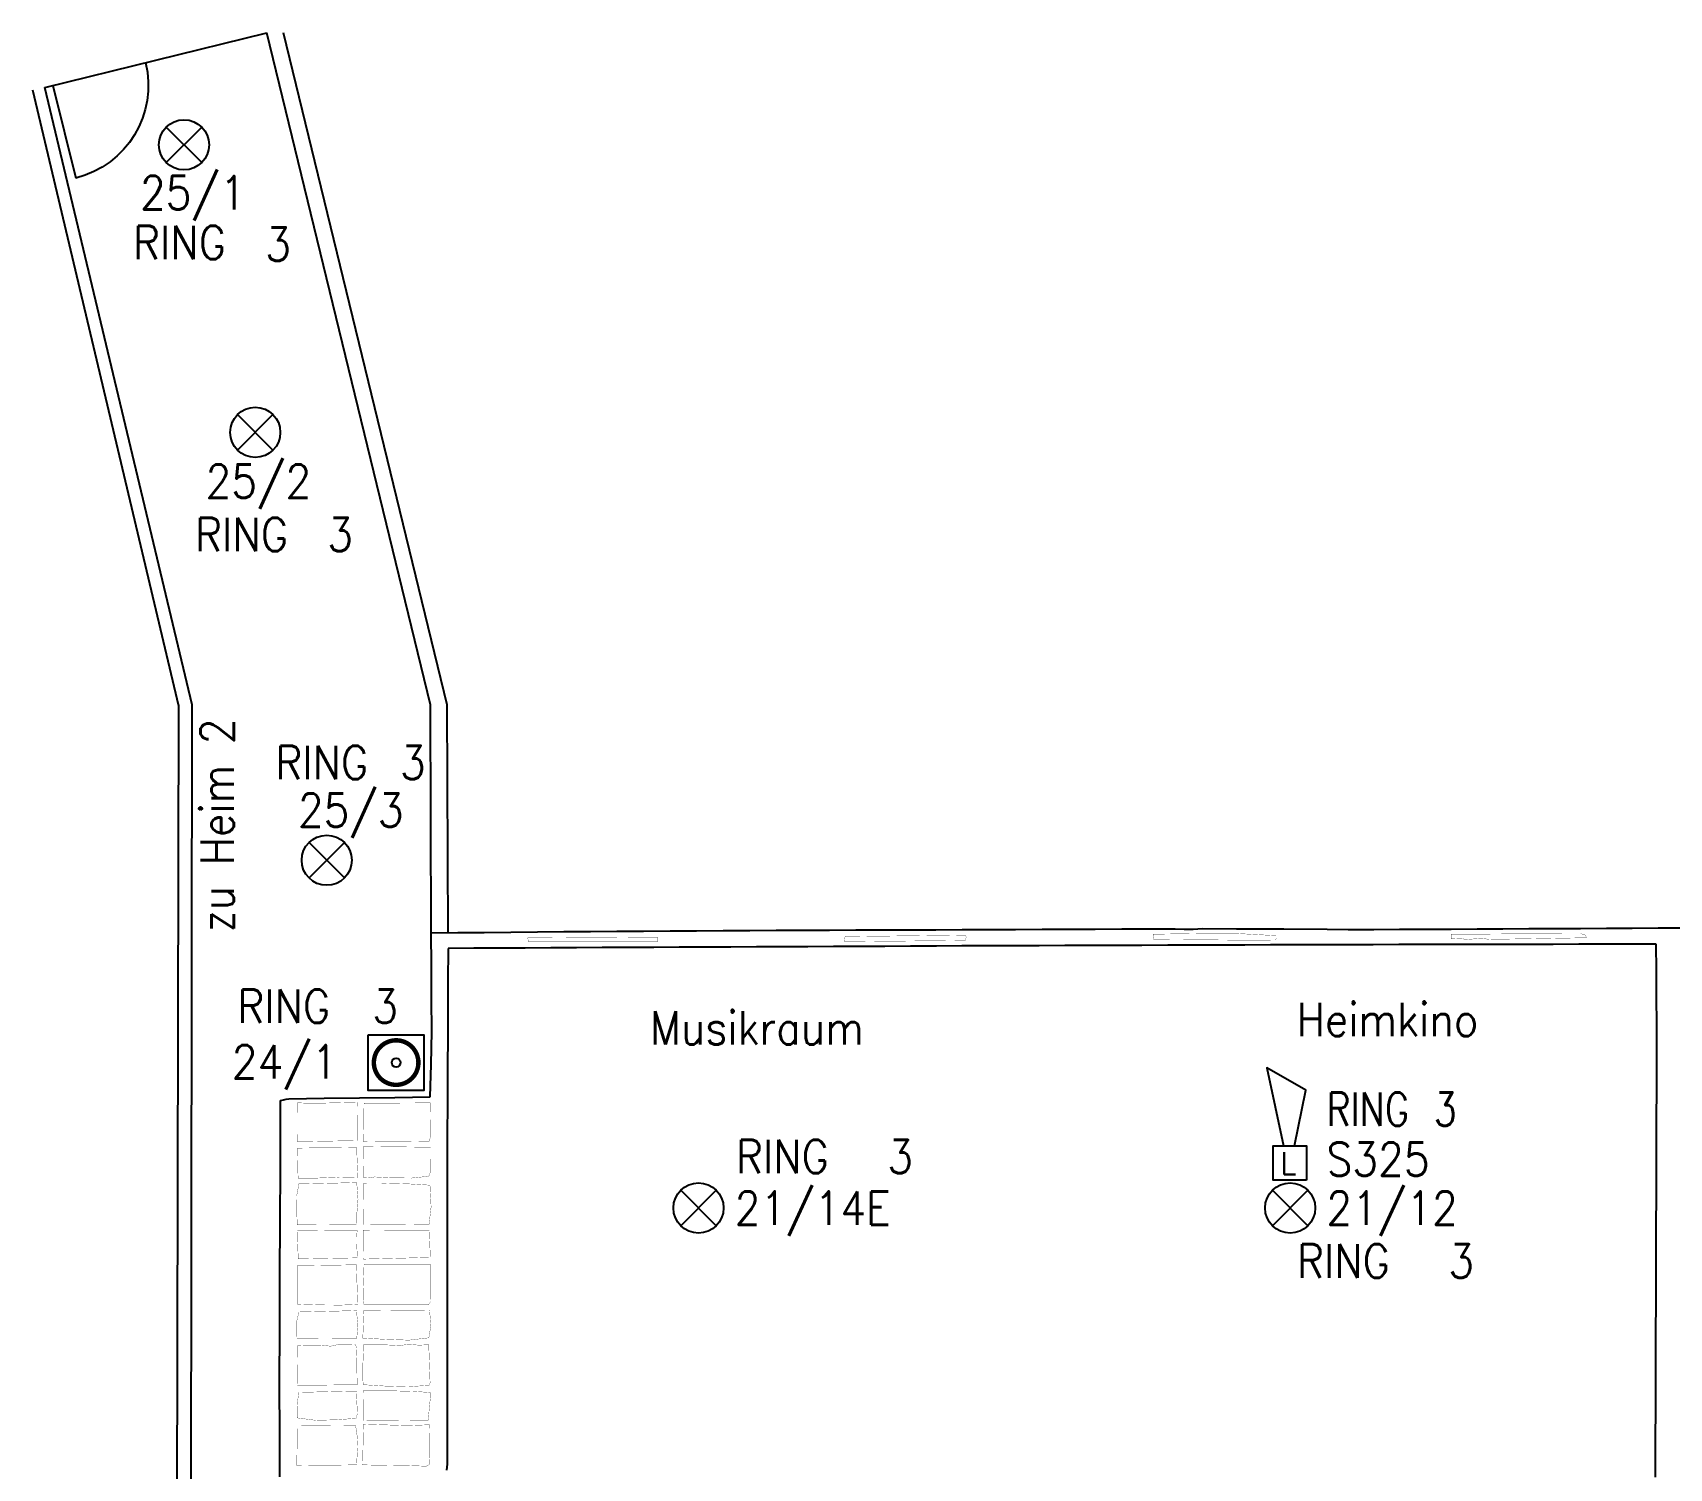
# Model space of a CAD drawing. Extents: x -17.4 to 13.1, y -8 to 20.1.
# Drawn here: x -12.71 to 1.99, y 7.17 to 20.06 of the extents above; entities that cross this region are included whole.
import ezdxf
from ezdxf.enums import TextEntityAlignment as Align

# ---------------------------------------------------------------- set-up
doc = ezdxf.new("R2010")
doc.units = 0
doc.header["$LTSCALE"] = 0.000394
doc.header["$MEASUREMENT"] = 0
doc.layers.get('0').update_dxf_attribs({"linetype": 'CONTINUOUS'})
for name, color, linetype in [('Grundriß', 7, 'CONTINUOUS'), ('Raumbezeichnung', 7, 'CONTINUOUS'), ('SECO-BRAND', 240, 'CONTINUOUS'), ('SECO-BRAND_LOOP', 81, 'CONTINUOUS')]:
    doc.layers.add(name, color=color, linetype=linetype)
doc.styles.add('ROMANS', font='romans.shx', dxfattribs={"width": 0.9})

# ---------------------------------------------------------------- blocks, each defined once
blk = doc.blocks.new('SecoS-opt')
for p, q in [((0.159, 0.159), (-0.159, -0.159)), ((-0.159, 0.159), (0.159, -0.159))]:
    blk.add_line(p, q)
blk.add_circle((0, 0), 0.225)
at = {"style": 'ROMANS', "width": 0.9, "flags": 1}
for tag, p in [('PRODUKT_1', (-0.344, -0.147)), ('PRODUKT_2', (-0.344, -0.597)), ('TECHNIK', (-0.344, -1.049)), ('SECOPOS', (-0.344, -1.511))]:
    blk.add_attdef(tag, text='', height=0.3, dxfattribs=at).set_placement(p, align=Align.RIGHT)
at = {"color": 81, "style": 'ROMANS', "width": 0.9}
for tag, p in [('MELDERNUMMER', (0.33, -0.131)), ('LINE_1', (0.33, -0.989)), ('LINE_2', (0.33, -1.441)), ('ZUSATZTEXT', (0.33, -1.886))]:
    blk.add_attdef(tag, p, '', height=0.3, dxfattribs=at)
at = {"layer": 'SECO-BRAND_LOOP', "color": 7, "style": 'ROMANS', "width": 0.8, "flags": 8}
blk.add_attdef('RING', (0.33, -0.579), '', height=0.3, dxfattribs=at)
at = {"layer": 'SECO-BRAND_LOOP', "color": 7, "style": 'ROMANS', "width": 0.8}
blk.add_attdef('RINGNUMMER', (1.294, -0.579), '', height=0.3, dxfattribs=at)
blk = doc.blocks.new('SecoS-dkm')
blk.add_lwpolyline([(-0.25, 0.25), (0.25, 0.25), (0.25, -0.25), (-0.25, -0.25)], close=True)
at = {"const_width": 0.4}
for points in [[(-0.02, 0, -1), (0.02, 0, 0.956007)], [(-0.02, 0, 1), (0.02, 0, -0.956007)]]:
    blk.add_lwpolyline(points, format="xyb", dxfattribs=at)
blk.add_circle((0, 0), 0.04)
at = {"style": 'ROMANS', "width": 0.9, "flags": 1}
for tag, p in [('PRODUKT_1', (-0.344, -0.147)), ('PRODUKT_2', (-0.344, -0.597)), ('TECHNIK', (-0.344, -1.049)), ('SECOPOS', (-0.344, -1.511))]:
    blk.add_attdef(tag, text='', height=0.3, dxfattribs=at).set_placement(p, align=Align.RIGHT)
at = {"color": 81, "style": 'ROMANS', "width": 0.9}
for tag, p in [('MELDERNUMMER', (0.33, -0.131)), ('LINE_1', (0.33, -0.579)), ('LINE_2', (0.33, -1.031)), ('ZUSATZTEXT', (0.33, -1.476))]:
    blk.add_attdef(tag, p, '', height=0.3, dxfattribs=at)
at = {"layer": 'SECO-BRAND_LOOP', "color": 7, "style": 'ROMANS', "width": 0.8, "flags": 8}
blk.add_attdef('RING', (0.33, 0.317), '', height=0.3, dxfattribs=at)
at = {"layer": 'SECO-BRAND_LOOP', "color": 7, "style": 'ROMANS', "width": 0.8}
blk.add_attdef('RINGNUMMER', (1.294, 0.317), '', height=0.3, dxfattribs=at)
blk = doc.blocks.new('SecoS-sirene loop')
blk.add_lwpolyline([(0.044, 0.307), (0.144, 0.807), (-0.206, 1.007), (-0.056, 0.307)])
blk.add_lwpolyline([(0.15, 0), (-0.15, 0), (-0.15, 0.306), (0.15, 0.306)], close=True)
at = {"color": 82, "style": 'ROMANS'}
blk.add_text('L', height=0.2, dxfattribs=at).set_placement((-0.085, 0.051))
at = {"style": 'ROMANS', "width": 0.9, "flags": 1}
for tag, p in [('PRODUKT_1', (-0.344, 0.022)), ('PRODUKT_2', (-0.344, -0.428)), ('TECHNIK', (-0.344, -0.88)), ('SECOPOS', (-0.344, -1.342))]:
    blk.add_attdef(tag, text='', height=0.3, dxfattribs=at).set_placement(p, align=Align.RIGHT)
at = {"color": 81, "style": 'ROMANS', "width": 0.9}
for tag, p in [('MELDERNUMMER', (0.33, 0.038)), ('LINE_1', (0.33, -0.41)), ('LINE_2', (0.33, -0.861)), ('ZUSATZTEXT', (0.33, -1.307))]:
    blk.add_attdef(tag, p, '', height=0.3, dxfattribs=at)
at = {"layer": 'SECO-BRAND_LOOP', "color": 7, "style": 'ROMANS', "width": 0.8, "flags": 8}
blk.add_attdef('RING', (0.33, 0.487), '', height=0.3, dxfattribs=at)
at = {"layer": 'SECO-BRAND_LOOP', "color": 7, "style": 'ROMANS', "width": 0.8}
blk.add_attdef('RINGNUMMER', (1.294, 0.487), '', height=0.3, dxfattribs=at)
blk = doc.blocks.new('Tür')
at = {"layer": 'Grundriß', "linetype": 'Continuous'}
blk.add_line((0, 0), (0, 0.9), dxfattribs=at)
blk.add_arc((0, 0), 0.9, 0, 90, dxfattribs=at)

msp = doc.modelspace()

# ---------------------------------------------------------------- linework, layer by layer
at = {"layer": 'Grundriß', "linetype": 'Continuous'}
for p, q in [((-9.129, 11.975), (-8.891, 11.978)), ((-9.128, 11.68), (-9.129, 11.975)), ((-8.891, 11.978), (-8.653, 11.98)), ((-8.653, 11.98), (-8.415, 11.983)), ((-8.415, 11.983), (-8.177, 11.985)), ((-8.177, 11.985), (-7.939, 11.987)), ((-7.939, 11.987), (-7.7, 11.989)), ((-7.7, 11.989), (-7.462, 11.99)), ((-7.462, 11.99), (-7.224, 11.992)), ((-7.224, 11.992), (-6.985, 11.994)), ((-6.985, 11.994), (-6.747, 11.995)), ((-6.747, 11.995), (-6.508, 11.996)), ((-6.508, 11.996), (-6.27, 11.997)), ((-6.27, 11.997), (-6.031, 11.999)), ((-6.031, 11.999), (-5.793, 12)), ((-5.793, 12), (-5.554, 12.001)), ((-5.554, 12.001), (-5.316, 12.002)), ((-5.316, 12.002), (-5.077, 12.003)), ((-5.077, 12.003), (-4.838, 12.003)), ((-4.838, 12.003), (-4.6, 12.004)), ((-4.6, 12.004), (-4.361, 12.005)), ((-4.361, 12.005), (-4.122, 12.006)), ((-4.122, 12.006), (-3.883, 12.007)), ((-3.883, 12.007), (-3.644, 12.008)), ((-3.644, 12.008), (-3.405, 12.009)), ((-3.405, 12.009), (-3.167, 12.01)), ((-3.167, 12.01), (-2.928, 12.011)), ((-2.928, 12.011), (-2.689, 12.012)), ((-2.689, 12.012), (-2.45, 12.013)), ((-2.45, 12.013), (-2.45, 12.013)), ((-2.45, 12.013), (-2.368, 12.009)), ((-2.368, 12.009), (-2.289, 12.01)), ((-2.289, 12.01), (-2.203, 12.016)), ((-2.203, 12.016), (-1.9, 12.012)), ((-1.9, 12.012), (-1.473, 12.011)), ((-1.473, 12.011), (-1.084, 12.01)), ((-1.084, 12.01), (-0.897, 12.005)), ((-0.897, 12.005), (-0.665, 12.007)), ((-0.665, 12.007), (-0.434, 12.008)), ((-0.434, 12.008), (-0.202, 12.009)), ((-0.202, 12.009), (0.03, 12.01)), ((0.03, 12.01), (0.261, 12.012)), ((0.261, 12.012), (0.493, 12.013)), ((0.493, 12.013), (0.725, 12.014)), ((0.725, 12.014), (0.957, 12.015)), ((0.957, 12.015), (1.19, 12.016)), ((1.19, 12.016), (1.422, 12.017)), ((1.422, 12.017), (1.654, 12.018)), ((1.654, 12.018), (1.886, 12.02)), ((1.886, 12.02), (2.119, 12.021)), ((-8.978, 11.837), (-8.98, 11.537)), ((-8.747, 11.838), (-8.978, 11.837)), ((-8.978, 11.837), (-8.978, 11.837)), ((-8.517, 11.839), (-8.747, 11.838)), ((-8.286, 11.84), (-8.517, 11.839)), ((-8.055, 11.842), (-8.286, 11.84)), ((-7.825, 11.843), (-8.055, 11.842)), ((-7.594, 11.844), (-7.825, 11.843)), ((-7.363, 11.845), (-7.594, 11.844)), ((-7.132, 11.846), (-7.363, 11.845)), ((-6.902, 11.847), (-7.132, 11.846)), ((-6.671, 11.848), (-6.902, 11.847)), ((-6.44, 11.849), (-6.671, 11.848)), ((-6.21, 11.85), (-6.44, 11.849)), ((-5.979, 11.851), (-6.21, 11.85)), ((-5.748, 11.852), (-5.979, 11.851)), ((-5.517, 11.853), (-5.748, 11.852)), ((-5.287, 11.854), (-5.517, 11.853)), ((-5.056, 11.855), (-5.287, 11.854)), ((-4.825, 11.856), (-5.056, 11.855)), ((-4.594, 11.857), (-4.825, 11.856)), ((-4.364, 11.858), (-4.594, 11.857)), ((-4.133, 11.859), (-4.364, 11.858)), ((-3.902, 11.859), (-4.133, 11.859)), ((-3.671, 11.86), (-3.902, 11.859)), ((-3.441, 11.861), (-3.671, 11.86)), ((-3.21, 11.862), (-3.441, 11.861)), ((-2.979, 11.863), (-3.21, 11.862)), ((-2.748, 11.863), (-2.979, 11.863)), ((-2.517, 11.864), (-2.748, 11.863)), ((-2.287, 11.865), (-2.517, 11.864)), ((-2.056, 11.865), (-2.287, 11.865)), ((-1.825, 11.866), (-2.056, 11.865)), ((-1.594, 11.867), (-1.825, 11.866)), ((-1.363, 11.867), (-1.594, 11.867)), ((-1.133, 11.868), (-1.363, 11.867)), ((-0.902, 11.868), (-1.133, 11.868)), ((-0.671, 11.869), (-0.902, 11.868)), ((-0.44, 11.87), (-0.671, 11.869)), ((-0.209, 11.87), (-0.44, 11.87)), ((0.022, 11.871), (-0.209, 11.87)), ((0.252, 11.871), (0.022, 11.871)), ((0.483, 11.872), (0.252, 11.871)), ((0.714, 11.872), (0.483, 11.872)), ((0.945, 11.872), (0.714, 11.872)), ((1.176, 11.873), (0.945, 11.872)), ((1.407, 11.873), (1.176, 11.873)), ((1.638, 11.874), (1.407, 11.873)), ((1.869, 11.874), (1.638, 11.874)), ((1.871, 11.635), (1.869, 11.874)), ((-9.126, 11.384), (-9.128, 11.68)), ((1.873, 11.395), (1.871, 11.635)), ((-8.98, 11.537), (-8.981, 11.266)), ((-9.125, 11.089), (-9.126, 11.384)), ((1.874, 11.156), (1.873, 11.395)), ((-8.981, 11.266), (-8.982, 11.021)), ((-9.129, 10.795), (-9.125, 11.089)), ((1.875, 10.916), (1.874, 11.156)), ((-8.982, 11.021), (-8.983, 10.796)), ((1.863, 7.089), (1.875, 10.916)), ((-9.139, 10.502), (-9.129, 10.795)), ((-8.983, 10.796), (-8.984, 10.589)), ((-8.984, 10.589), (-8.985, 10.395)), ((-10.483, 10.229), (-10.482, 10.47)), ((-10.482, 10.47), (-10.457, 10.475)), ((-10.457, 10.475), (-10.432, 10.481)), ((-10.432, 10.481), (-10.407, 10.486)), ((-10.407, 10.486), (-10.09, 10.49)), ((-10.09, 10.49), (-9.773, 10.494)), ((-9.773, 10.494), (-9.456, 10.498)), ((-9.456, 10.498), (-9.139, 10.502)), ((-8.985, 10.395), (-8.986, 10.209)), ((-10.483, 9.988), (-10.483, 10.229)), ((-8.986, 10.209), (-8.986, 10.029)), ((-8.986, 10.029), (-8.987, 9.849)), ((-10.484, 9.746), (-10.483, 9.988)), ((-8.987, 9.849), (-8.987, 9.666)), ((-10.485, 9.505), (-10.484, 9.746)), ((-8.987, 9.666), (-8.987, 9.475)), ((-10.487, 9.263), (-10.485, 9.505)), ((-8.987, 9.475), (-8.988, 9.274)), ((-10.488, 9.021), (-10.487, 9.263)), ((-8.988, 9.274), (-8.988, 9.057)), ((-10.489, 8.78), (-10.488, 9.021)), ((-8.988, 9.057), (-8.988, 8.82)), ((-8.988, 8.82), (-8.988, 8.56)), ((-10.489, 8.538), (-10.489, 8.78)), ((-10.49, 8.297), (-10.489, 8.538)), ((-8.988, 8.56), (-8.988, 8.273)), ((-10.491, 8.055), (-10.49, 8.297)), ((-8.988, 8.273), (-8.988, 7.954)), ((-10.491, 7.814), (-10.491, 8.055)), ((-8.988, 7.954), (-8.988, 7.599)), ((-10.49, 7.573), (-10.491, 7.814)), ((-10.49, 7.331), (-10.49, 7.573)), ((-8.988, 7.599), (-8.988, 7.204)), ((-10.489, 7.09), (-10.49, 7.331)), ((-8.988, 7.204), (-8.994, 7.15)), ((-8.988, 7.204), (-8.988, 7.204))]:
    msp.add_line(p, q, dxfattribs=at)
at = {"layer": 'Grundriß', "linetype": 'Continuous', "const_width": 0.00232}
for points in [[(-7.097, 11.895), (-7.388, 11.895), (-7.678, 11.895), (-7.968, 11.896), (-8.258, 11.896), (-8.26, 11.908), (-8.261, 11.919), (-8.262, 11.931), (-7.971, 11.933), (-7.68, 11.934), (-7.389, 11.936), (-7.098, 11.938), (-7.098, 11.923), (-7.098, 11.909)], [(-4.325, 11.939), (-4.329, 11.928), (-4.332, 11.918), (-4.336, 11.907), (-4.698, 11.904), (-5.059, 11.901), (-5.42, 11.898), (-5.418, 11.913), (-5.416, 11.928), (-5.413, 11.943), (-5.054, 11.947), (-4.695, 11.951), (-4.336, 11.955), (-4.333, 11.95), (-4.329, 11.945)], [(-1.541, 11.93), (-1.544, 11.923), (-1.548, 11.916), (-1.551, 11.909), (-1.915, 11.911), (-2.279, 11.914), (-2.642, 11.916), (-2.644, 11.932), (-2.646, 11.948), (-2.648, 11.964), (-2.282, 11.969), (-1.911, 11.971), (-1.541, 11.951), (-1.541, 11.944), (-1.541, 11.937)], [(1.243, 11.932), (0.952, 11.927), (0.661, 11.922), (0.371, 11.918), (0.301, 11.926), (0.224, 11.921), (0.156, 11.916), (0.131, 11.924), (0.098, 11.925), (0.028, 11.922), (0.028, 11.936), (0.028, 11.95), (0.028, 11.964), (0.318, 11.965), (0.608, 11.967), (0.899, 11.968), (1.189, 11.969), (1.205, 11.965), (1.22, 11.96), (1.236, 11.956), (1.238, 11.948), (1.24, 11.94)], [(-9.791, 10.11), (-9.972, 10.107), (-10.153, 10.104), (-10.333, 10.101), (-10.332, 10.218), (-10.332, 10.334), (-10.331, 10.45), (-10.241, 10.446), (-10.102, 10.447), (-9.794, 10.454), (-9.793, 10.339), (-9.792, 10.224)], [(-9.136, 10.148), (-9.14, 10.133), (-9.143, 10.119), (-9.147, 10.105), (-9.344, 10.103), (-9.541, 10.102), (-9.738, 10.1), (-9.736, 10.215), (-9.735, 10.331), (-9.733, 10.446), (-9.535, 10.447), (-9.337, 10.448), (-9.139, 10.449), (-9.138, 10.348), (-9.137, 10.248)], [(-9.788, 9.777), (-9.967, 9.781), (-10.149, 9.774), (-10.325, 9.773), (-10.328, 9.863), (-10.329, 9.953), (-10.331, 10.043), (-10.154, 10.045), (-9.976, 10.046), (-9.799, 10.048), (-9.796, 9.957), (-9.792, 9.867)], [(-9.133, 9.836), (-9.14, 9.82), (-9.146, 9.805), (-9.152, 9.79), (-9.306, 9.774), (-9.485, 9.776), (-9.638, 9.784), (-9.678, 9.776), (-9.703, 9.774), (-9.735, 9.777), (-9.736, 9.87), (-9.737, 9.963), (-9.737, 10.057), (-9.537, 10.055), (-9.336, 10.053), (-9.135, 10.051), (-9.135, 9.979), (-9.134, 9.907)], [(-9.787, 9.584), (-9.797, 9.464), (-9.799, 9.406), (-9.796, 9.358), (-9.975, 9.356), (-10.154, 9.355), (-10.333, 9.353), (-10.337, 9.469), (-10.338, 9.615), (-10.318, 9.721), (-10.145, 9.725), (-9.972, 9.729), (-9.799, 9.734), (-9.795, 9.683), (-9.791, 9.633)], [(-9.131, 9.514), (-9.137, 9.462), (-9.143, 9.411), (-9.149, 9.36), (-9.344, 9.358), (-9.54, 9.357), (-9.735, 9.355), (-9.736, 9.478), (-9.737, 9.602), (-9.738, 9.726), (-9.539, 9.727), (-9.342, 9.722), (-9.141, 9.71), (-9.138, 9.644), (-9.134, 9.579)], [(-9.793, 9.057), (-9.971, 9.054), (-10.148, 9.051), (-10.324, 9.048), (-10.327, 9.131), (-10.33, 9.215), (-10.332, 9.3), (-10.154, 9.301), (-9.975, 9.303), (-9.795, 9.304), (-9.799, 9.245), (-9.799, 9.181)], [(-9.138, 9.062), (-9.338, 9.056), (-9.539, 9.051), (-9.739, 9.046), (-9.74, 9.132), (-9.741, 9.218), (-9.741, 9.305), (-9.543, 9.304), (-9.345, 9.303), (-9.147, 9.303), (-9.144, 9.222), (-9.141, 9.142)], [(-9.79, 8.638), (-9.942, 8.633), (-10.083, 8.634), (-10.33, 8.641), (-10.33, 8.757), (-10.33, 8.872), (-10.33, 8.988), (-10.154, 8.99), (-9.978, 8.992), (-9.801, 8.995), (-9.798, 8.875), (-9.794, 8.757)], [(-9.135, 8.664), (-9.141, 8.656), (-9.147, 8.647), (-9.152, 8.639), (-9.347, 8.638), (-9.541, 8.638), (-9.736, 8.638), (-9.741, 8.686), (-9.74, 8.779), (-9.733, 8.997), (-9.534, 8.997), (-9.336, 8.997), (-9.137, 8.998), (-9.137, 8.886), (-9.136, 8.775)], [(-9.788, 8.455), (-9.792, 8.416), (-9.795, 8.376), (-9.798, 8.337), (-9.978, 8.335), (-10.157, 8.334), (-10.335, 8.332), (-10.337, 8.41), (-10.336, 8.492), (-10.319, 8.571), (-10.146, 8.575), (-9.973, 8.579), (-9.8, 8.584), (-9.797, 8.541), (-9.793, 8.498)], [(-9.133, 8.45), (-9.139, 8.413), (-9.145, 8.376), (-9.151, 8.339), (-9.331, 8.318), (-9.555, 8.326), (-9.744, 8.337), (-9.741, 8.419), (-9.738, 8.502), (-9.735, 8.584), (-9.539, 8.586), (-9.342, 8.587), (-9.145, 8.589), (-9.141, 8.543), (-9.137, 8.496)], [(-9.795, 7.917), (-9.974, 7.916), (-10.153, 7.914), (-10.332, 7.913), (-10.33, 8.032), (-10.329, 8.151), (-10.327, 8.27), (-10.233, 8.274), (-10.131, 8.273), (-10.034, 8.264), (-9.967, 8.278), (-9.885, 8.279), (-9.809, 8.277), (-9.803, 8.255), (-9.799, 8.162)], [(-9.14, 7.934), (-9.143, 7.926), (-9.146, 7.919), (-9.149, 7.912), (-9.339, 7.9), (-9.549, 7.906), (-9.741, 7.918), (-9.745, 7.989), (-9.744, 8.082), (-9.737, 8.276), (-9.545, 8.276), (-9.456, 8.272), (-9.412, 8.27), (-9.334, 8.28), (-9.237, 8.273), (-9.152, 8.277), (-9.148, 8.163), (-9.144, 8.048)], [(-9.793, 7.66), (-9.796, 7.645), (-9.8, 7.631), (-9.803, 7.616), (-9.979, 7.603), (-10.166, 7.598), (-10.333, 7.62), (-10.334, 7.695), (-10.331, 7.754), (-10.32, 7.849), (-10.148, 7.853), (-9.975, 7.857), (-9.803, 7.861), (-9.8, 7.794), (-9.796, 7.727)], [(-9.138, 7.794), (-9.145, 7.729), (-9.151, 7.664), (-9.158, 7.6), (-9.351, 7.598), (-9.545, 7.597), (-9.738, 7.595), (-9.739, 7.685), (-9.739, 7.775), (-9.74, 7.864), (-9.446, 7.862), (-9.29, 7.858), (-9.139, 7.848), (-9.139, 7.829), (-9.139, 7.811)], [(-9.79, 7.359), (-9.794, 7.305), (-9.797, 7.251), (-9.8, 7.198), (-9.979, 7.196), (-10.158, 7.195), (-10.337, 7.193), (-10.335, 7.312), (-10.334, 7.431), (-10.332, 7.55), (-10.159, 7.552), (-9.985, 7.553), (-9.811, 7.554), (-9.801, 7.506), (-9.795, 7.455)], [(-9.144, 7.203), (-9.154, 7.197), (-9.165, 7.191), (-9.175, 7.186), (-9.348, 7.192), (-9.597, 7.195), (-9.746, 7.198), (-9.743, 7.32), (-9.741, 7.441), (-9.738, 7.563), (-9.542, 7.557), (-9.344, 7.551), (-9.146, 7.558), (-9.149, 7.366), (-9.148, 7.274)]]:
    msp.add_lwpolyline(points, close=True, dxfattribs=at)
at = {"layer": 'Raumbezeichnung', "linetype": 'Continuous'}
for p, q in [((-12.599, 19.569), (-10.606, 20.06)), ((-9.137, 14.023), (-10.606, 20.06)), ((-8.986, 14.023), (-10.455, 20.06)), ((-11.277, 14.023), (-12.599, 19.569)), ((-11.397, 14.012), (-12.708, 19.543)), ((-11.441, -6.534), (-11.397, 14.023)), ((-11.298, -6.534), (-11.277, 14.023)), ((-9.129, 11.975), (-9.137, 14.023)), ((-8.978, 11.975), (-8.986, 14.023))]:
    msp.add_line(p, q, dxfattribs=at)

# ---------------------------------------------------------------- block references
at = {"layer": 'Grundriß', "linetype": 'Continuous', "xscale": -0.9522793308163949, "yscale": 0.9522793308163924, "zscale": 0.9522793308163927, "rotation": 193.852783892522}
msp.add_blockref('Tür', (-12.527, 19.587), dxfattribs=at)
at = {"layer": 'SECO-BRAND', "linetype": 'Continuous'}
ref = msp.add_blockref('SecoS-opt', (-11.35, 19.053), dxfattribs=at)
ref.add_attrib('MELDERNUMMER', '25/1', (-11.745, 18.474), dxfattribs={"layer": '0', "color": 81, "height": 0.3, "style": 'ROMANS', "width": 0.9})
ref.add_attrib('RINGNUMMER', '3', (-10.621, 18.011), dxfattribs={"layer": 'SECO-BRAND_LOOP', "color": 7, "height": 0.3, "style": 'ROMANS', "width": 0.9})
ref.add_attrib('RING', 'RING', (-11.807, 18.026), dxfattribs={"layer": 'SECO-BRAND_LOOP', "color": 7, "height": 0.3, "style": 'ROMANS', "width": 0.9, "flags": 8})
ref = msp.add_blockref('SecoS-opt', (-10.71, 16.471), dxfattribs=at)
ref.add_attrib('MELDERNUMMER', '25/2', (-11.156, 15.883), dxfattribs={"layer": '0', "color": 81, "height": 0.3, "style": 'ROMANS', "width": 0.9})
ref.add_attrib('RINGNUMMER', '3', (-10.064, 15.404), dxfattribs={"layer": 'SECO-BRAND_LOOP', "color": 7, "height": 0.3, "style": 'ROMANS', "width": 0.9})
ref.add_attrib('RING', 'RING', (-11.25, 15.404), dxfattribs={"layer": 'SECO-BRAND_LOOP', "color": 7, "height": 0.3, "style": 'ROMANS', "width": 0.9, "flags": 8})
ref = msp.add_blockref('SecoS-opt', (-10.068, 12.628), dxfattribs=at)
ref.add_attrib('MELDERNUMMER', '25/3', (-10.327, 12.929), dxfattribs={"layer": '0', "color": 81, "height": 0.3, "style": 'ROMANS', "width": 0.9})
ref.add_attrib('RINGNUMMER', '3', (-9.41, 13.356), dxfattribs={"layer": 'SECO-BRAND_LOOP', "color": 7, "height": 0.3, "style": 'ROMANS', "width": 0.9})
ref.add_attrib('RING', 'RING', (-10.529, 13.356), dxfattribs={"layer": 'SECO-BRAND_LOOP', "color": 7, "height": 0.3, "style": 'ROMANS', "width": 0.9, "flags": 8})
ref = msp.add_blockref('SecoS-dkm', (-9.445, 10.811), dxfattribs=at)
ref.add_attrib('MELDERNUMMER', '24/1', (-10.921, 10.668), dxfattribs={"layer": '0', "color": 81, "height": 0.3, "style": 'ROMANS', "width": 0.9})
ref.add_attrib('RINGNUMMER', '3', (-9.659, 11.167), dxfattribs={"layer": 'SECO-BRAND_LOOP', "color": 7, "height": 0.3, "style": 'ROMANS', "width": 0.9})
ref.add_attrib('RING', 'RING', (-10.871, 11.167), dxfattribs={"layer": 'SECO-BRAND_LOOP', "color": 7, "height": 0.3, "style": 'ROMANS', "width": 0.9, "flags": 8})
at = {"layer": 'SECO-BRAND'}
msp.add_blockref('SecoS-sirene loop', (-1.421, 9.756), dxfattribs=at).add_auto_attribs({'MELDERNUMMER': 'S325', 'RING': 'RING', 'RINGNUMMER': '3'})
at = {"layer": 'SECO-BRAND', "linetype": 'Continuous'}
ref = msp.add_blockref('SecoS-opt', (-6.73, 9.505), dxfattribs=at)
ref.add_attrib('MELDERNUMMER', '21/14E', (-6.405, 9.354), dxfattribs={"layer": '0', "color": 81, "height": 0.3, "style": 'ROMANS', "width": 0.9})
ref.add_attrib('RINGNUMMER', '3', (-5.034, 9.817), dxfattribs={"layer": 'SECO-BRAND_LOOP', "color": 7, "height": 0.3, "style": 'ROMANS', "width": 0.9})
ref.add_attrib('RING', 'RING', (-6.394, 9.817), dxfattribs={"layer": 'SECO-BRAND_LOOP', "color": 7, "height": 0.3, "style": 'ROMANS', "width": 0.9, "flags": 8})
ref = msp.add_blockref('SecoS-opt', (-1.417, 9.505), dxfattribs=at)
ref.add_attrib('MELDERNUMMER', '21/12', (-1.092, 9.354), dxfattribs={"layer": '0', "color": 81, "height": 0.3, "style": 'ROMANS', "width": 0.9})
ref.add_attrib('RINGNUMMER', '3', (0.003, 8.879), dxfattribs={"layer": 'SECO-BRAND_LOOP', "color": 7, "height": 0.3, "style": 'ROMANS', "width": 0.9})
ref.add_attrib('RING', 'RING', (-1.357, 8.879), dxfattribs={"layer": 'SECO-BRAND_LOOP', "color": 7, "height": 0.3, "style": 'ROMANS', "width": 0.9, "flags": 8})

# ---------------------------------------------------------------- texts
at = {"layer": 'Raumbezeichnung', "linetype": 'Continuous', "style": 'ROMANS', "width": 0.9}
msp.add_text('zu Heim 2', height=0.3, rotation=90, dxfattribs=at).set_placement((-10.902, 11.981))
for s, p in [('Heimkino', (-1.359, 11.047)), ('Musikraum', (-7.166, 10.973))]:
    msp.add_text(s, height=0.3, dxfattribs=at).set_placement(p)

doc.saveas('drawing.dxf')
